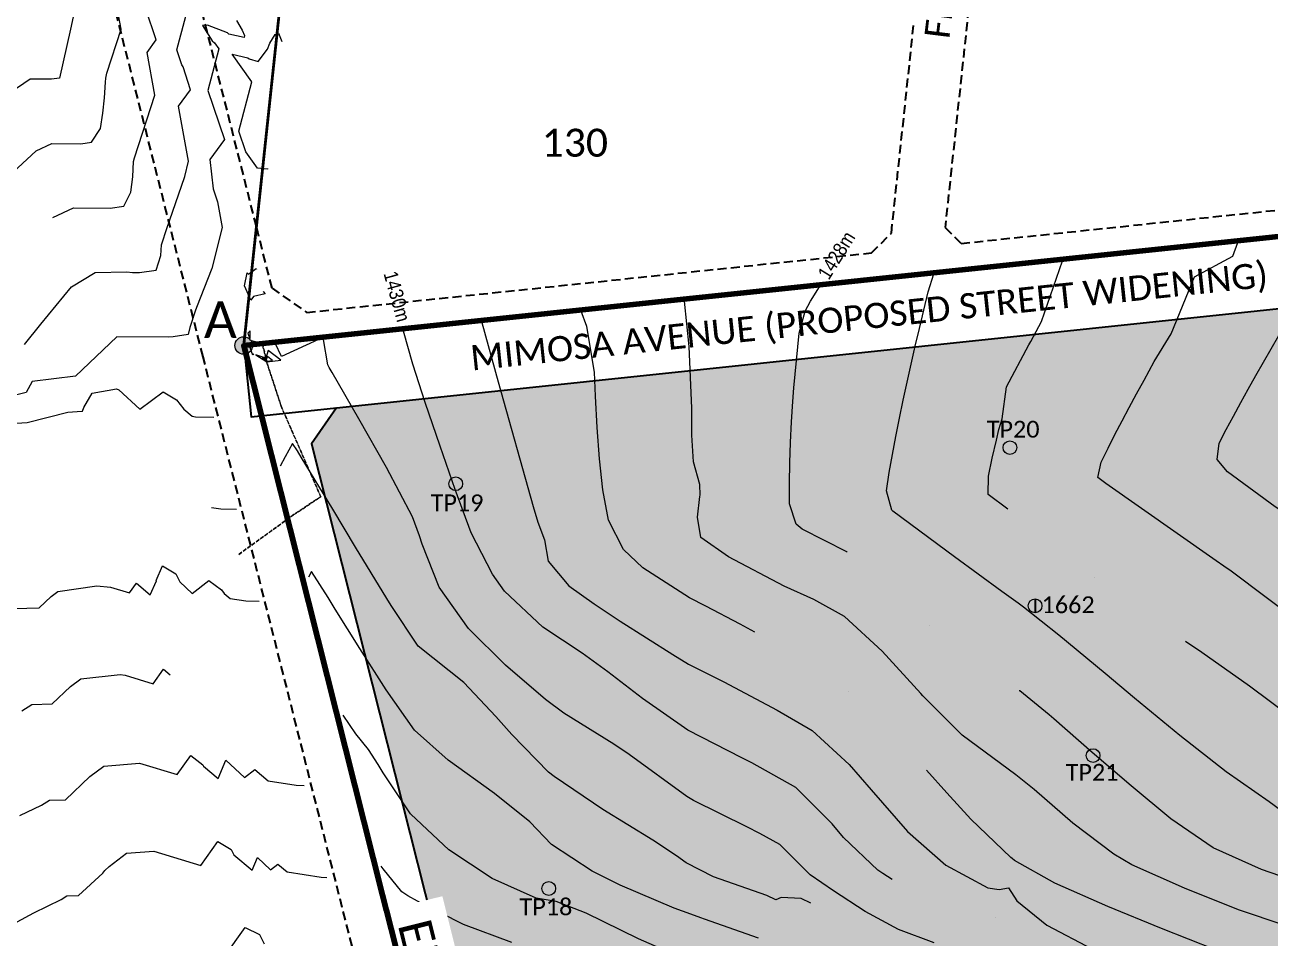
# Model space of a CAD drawing. Header units: metres. Extents: x 5688 to 19740, y -52 to 3406.
# Drawn here: x 7113.7 to 7558.7, y 2353.6 to 2679.9 of the extents above; entities that cross this region are included whole.
import ezdxf
from ezdxf.enums import TextEntityAlignment as Align

# ---------------------------------------------------------------- set-up
doc = ezdxf.new("R2010")
doc.units = ezdxf.units.M
doc.linetypes.add('HIDDEN', pattern=[9.525, 6.35, -3.175])
for name, color, linetype in [('AFSTANDE', 7, 'Continuous'), ('Contours', 7, 'Continuous'), ('DORP', 7, 'Continuous'), ('ERFNOMMER', 7, 'Continuous'), ('GEO', 140, 'Continuous'), ('LINES', 7, 'Continuous'), ('ONDERVERDELING', 7, 'Continuous'), ('SITE', 7, 'Continuous'), ('STRAATNAAM', 7, 'Continuous'), ('TP', 7, 'Continuous')]:
    doc.layers.add(name, color=color, linetype=linetype)
doc.layers.add('Sensitivity', color=7, linetype='Continuous', true_color=0xbd0f0f)
doc.layers.add('Sonering - Special', color=7, linetype='Continuous', true_color=0xdbb88a)
doc.styles.add('CALIBRII', font='calibri.ttf')
doc.styles.add('MM-STANDARD', font='', dxfattribs={"height": 1})
doc.styles.add('Text_Style_1', font='calibri.ttf')
doc.styles.get('MM-STANDARD').set_extended_font_data('MM-STANDARD')
doc.dimstyles.new('$DIM_Caddie', dxfattribs={"dimtxt": 7, "dimasz": 1, "dimexe": 0, "dimexo": 0, "dimgap": 0, "dimtad": 0, "dimtoh": 1, "dimtxsty": 'Text_Style_1', "dimblk": 'OBLIQUE', "dimcen": 0, "dimse1": 1, "dimse2": 1, "dimsd1": 1, "dimsd2": 1, "dimclrd": 253, "dimclre": 253, "dimclrt": 256, "dimadec": 0, "dimazin": 0, "dimtfac": 1, "dimtmove": 0, "dimatfit": 3, "dimldrblk": 'OBLIQUE', "dimfxl": 0, "dimtfillclr": 2, "dimlwd": -3, "dimlwe": -1, "dimarcsym": 0})

# ---------------------------------------------------------------- blocks, each defined once
blk = doc.blocks.new('CONTOURS-CG')
at = {"layer": 'Contours', "color": 253, "lineweight": 9, "true_color": 0xa1a3a5}
for points, elevation in [([(30928.85, 1383.44), (30934.59, 1390.76), (30945.57, 1404.03), (30954.1, 1409.24), (30954.1, 1409.24), (30965.4, 1409.41), (30967.38, 1409.18), (30969.84, 1409.16), (30975.8, 1409.98), (30977.54, 1415.23), (30977.81, 1419.09), (30977.97, 1419.82), (30979.52, 1424.6), (30986.14, 1443.47), (30987.42, 1448.93), (30983.79, 1468.67), (30983.79, 1468.67), (30988.08, 1474.49), (30988.08, 1474.49), (30985.49, 1482.65), (30985.08, 1483.37), (30983.27, 1488.73), (30986.4, 1500.81)], 1429.5), ([(30938.92, 1428.81), (30946.35, 1432.25), (30946.35, 1432.25), (30959.37, 1432.19), (30964.3, 1432.86), (30966.79, 1437.95), (30967.47, 1443.43), (30967.81, 1448.84), (30968.09, 1450.12), (30975.38, 1472.56), (30972.58, 1487.78), (30972.58, 1487.78), (30975.89, 1492.27), (30975.89, 1492.27), (30972.18, 1503.24)], 1429), ([(30918.23, 1439.03), (30932.94, 1452.68), (30938.61, 1455.27), (30948.89, 1455.21), (30952.79, 1455.75), (30955.92, 1460.69), (30956.83, 1466.12), (30957.39, 1471.63), (30957.74, 1477.18), (30957.82, 1478.6), (30958.22, 1480.43), (30963.34, 1496.19), (30961.37, 1506.89)], 1428.5), ([(30924.16, 1625.48), (30935.21, 1612.3), (30936.96, 1611.27), (30941.77, 1601.55), (30943.64, 1591.19), (30944.95, 1580.69), (30945.85, 1571.24), (30948.11, 1561.07), (30955.32, 1545.21), (30953.28, 1537.08), (30949.49, 1538.17), (30950.98, 1536.04), (30950.01, 1532.27), (30951.51, 1527.82), (30951.51, 1527.82), (30950.17, 1526), (30951.3, 1519.83), (30948.35, 1510.73), (30947.82, 1508.35), (30945.23, 1496.17), (30941.28, 1478.63), (30938.42, 1478.24), (30930.86, 1478.28), (30921.42, 1471.81)], 1428), ([(31004.61, 1499.21), (31006.6, 1495.76), (31007.45, 1493.9), (31007.26, 1493.16), (31001.88, 1494.34), (31001.38, 1494.84), (30994.15, 1497.56), (30992.36, 1497.42), (30995.89, 1491.95), (30996.69, 1491.24), (30998.21, 1489.07), (30994.36, 1474.22), (31000.27, 1456.72), (31000.27, 1456.72), (30995, 1449.56), (30996.19, 1439.04), (30997.78, 1434.47), (30999.46, 1425.29), (30995.77, 1410.67), (30990.26, 1396.64), (30989.75, 1395.4), (30987.84, 1389.52), (30987.31, 1387.1), (30981.87, 1386.24), (30980.31, 1386.14), (30961.84, 1386.23), (30947.01, 1372.18), (30931.58, 1370.25), (30931.58, 1370.25), (30929.38, 1366.32), (30925.11, 1365.26)], 1430), ([(31015.68, 1446.34), (31015.68, 1446.34), (31015.58, 1446.16), (31012.02, 1446.49), (31007.93, 1452.36), (31005.45, 1459.7), (31010.02, 1477.33), (31010.02, 1477.33), (31003.07, 1487.24), (31008.63, 1485.94), (31009.12, 1485.5), (31012.28, 1484.6), (31015.66, 1488.97), (31016.44, 1491.16), (31018.38, 1494.21), (31019.61, 1494.75), (31020.72, 1491.74)], 1430.5), ([(31378.42, 1323.64), (31375.78, 1325.52), (31358.69, 1338.03), (31355.02, 1342.33), (31355.68, 1348.18), (31358.25, 1353.05), (31360.84, 1357.89), (31363.47, 1362.73), (31366.13, 1367.54), (31368.83, 1372.34), (31371.54, 1377.13), (31374.28, 1381.9), (31377.04, 1386.67), (31379.82, 1391.42), (31385.88, 1401.76), (31396.62, 1419.28), (31398.59, 1420.99), (31405.7, 1421.4), (31405.7, 1421.4), (31407.92, 1424.87)], 1426), ([(31383.13, 1285.05), (31373.03, 1292.74), (31359.53, 1302.82), (31358.57, 1303.49), (31353.51, 1307.01), (31315.2, 1333.85), (31312.32, 1335.94), (31313.53, 1341.46), (31315.99, 1346.39), (31318.49, 1351.28), (31321.03, 1356.16), (31323.61, 1361.02), (31326.23, 1365.87), (31328.86, 1370.7), (31332.5, 1377.36), (31338.58, 1387.26), (31338.58, 1387.26), (31346.95, 1407.6), (31360.55, 1414.99), (31360.55, 1414.99), (31362.43, 1419.92)], 1426.5), ([(31014.14, 1402.36), (31014.14, 1402.36), (31014.77, 1401.63), (31010.61, 1400.64), (31009.64, 1399.32), (31007.44, 1404.44), (31008.36, 1409.1), (31008.82, 1408.56), (31011.63, 1410.66), (31011.65, 1410.37)], 1430), ([(31280.22, 1324.6), (31273.11, 1329.84), (31273.32, 1336.47), (31274.63, 1342.91), (31276.09, 1349.33), (31276.98, 1353.07), (31278.19, 1356.96), (31278.19, 1356.96), (31279.72, 1368.35), (31279.72, 1368.35), (31287.67, 1383.38), (31288.38, 1384.53), (31292.2, 1391.66), (31299.73, 1413.4)], 1427), ([(31379.84, 1215.37), (31373.61, 1220.02), (31358.23, 1230.81), (31358.23, 1230.81), (31341.68, 1243.78), (31325.47, 1257.16), (31315.01, 1265.88), (31298.38, 1279.65), (31285.78, 1289.6), (31283.85, 1291.03), (31278.09, 1295.23), (31261.18, 1307.66), (31239.08, 1323.95), (31238.72, 1324.24), (31236.85, 1331.21), (31237.84, 1337.71), (31239, 1344.18), (31240.22, 1350.64), (31241.51, 1357.1), (31242.85, 1363.54), (31244.23, 1369.97), (31245.66, 1376.4), (31247.13, 1382.82), (31248.62, 1389.23), (31251.71, 1402.27), (31253.7, 1408.67)], 1427.5), ([(31222.79, 1309.28), (31222.65, 1309.36), (31206.66, 1317.54), (31204.6, 1319.29), (31202.18, 1326.56), (31202.15, 1333.87), (31202.28, 1341.18), (31202.55, 1348.49), (31202.93, 1355.81), (31203.38, 1363.13), (31203.69, 1367.93), (31205.67, 1387.5), (31207.83, 1395.35), (31209.68, 1398.92), (31212.89, 1404.06)], 1428), ([(31379.35, 1175.88), (31362.64, 1181.54), (31343.38, 1189.21), (31324.46, 1197.62), (31318.06, 1201.39), (31303.44, 1212.44), (31289.58, 1224.43), (31288.44, 1225.43), (31283.11, 1229.75), (31263.87, 1243.91), (31263.87, 1243.91), (31249.85, 1257.94), (31249.1, 1258.79), (31235.32, 1273.94), (31221.79, 1286.29), (31221.79, 1286.29), (31210.82, 1292.33), (31200.24, 1297.09), (31180.34, 1307.58), (31170.54, 1314.5), (31169.33, 1321.79), (31170.19, 1329.11), (31170.26, 1329.61), (31170.19, 1333.47), (31167.81, 1341.53), (31167.28, 1351.12), (31167.29, 1360.71), (31166.36, 1382.77), (31164.66, 1399), (31163.86, 1399.3)], 1428.5), ([(31189.84, 1280.69), (31184.6, 1283.5), (31172.33, 1289.98), (31166.39, 1292.98), (31149.78, 1303.64), (31142.83, 1310.24), (31137.51, 1320.65), (31135.52, 1331.6), (31134.26, 1342.68), (31133.39, 1353.81), (31132.8, 1364.99), (31132.44, 1373.54), (31129.75, 1389.96), (31127.69, 1395.38)], 1429), ([(31009.44, 1388.31), (31008.59, 1387.55), (31009.3, 1385.45), (31009.44, 1386.09), (31009.48, 1388.18), (31009.44, 1388.31)], 1430.5), ([(31092.19, 1391.34), (31098.1, 1370.16), (31110.56, 1325.54), (31112.27, 1320.01), (31114.67, 1313.72), (31114.67, 1313.69), (31115.93, 1306.05), (31123.3, 1297.28), (31132.39, 1290.85), (31141.64, 1284.64), (31151.03, 1278.62), (31160.51, 1272.74), (31166.09, 1269.31), (31178.75, 1262.92), (31197.74, 1252.82), (31210.25, 1245.58), (31223.51, 1233.38), (31231.37, 1224.31), (31244.38, 1209.42), (31258.06, 1197.42), (31258.06, 1197.42), (31273.01, 1189.37), (31277.09, 1188.74), (31280.38, 1189.35), (31283.38, 1184.66), (31294.17, 1175.99), (31310.48, 1167.4)], 1429.5), ([(31034.61, 1385.49), (31034.38, 1385.44), (31034.37, 1385.44), (31033.86, 1385.28), (31020.63, 1379.21), (31018.4, 1383.89), (31013.86, 1383.86), (31009.92, 1384.74), (31009.59, 1382.45), (31009.31, 1382.46), (31010.03, 1380.37), (31010.12, 1380.25), (31010.73, 1379.87), (31010.29, 1379.95), (31010.16, 1379.72)], 1430.5), ([(31253.87, 1169.73), (31241.17, 1174.46), (31229.27, 1180.91), (31217.85, 1188.22), (31209.54, 1193.95), (31198.7, 1204.86), (31191.57, 1208.79), (31186.95, 1211.12), (31167.86, 1220.53), (31165.51, 1221.95), (31165.49, 1221.96), (31144.92, 1237.03), (31139.43, 1240.63), (31121.58, 1251.71), (31115.04, 1256.59), (31115.03, 1256.6), (31100.74, 1268.87), (31087.41, 1282.06), (31076.95, 1296.81), (31070.91, 1312.13), (31069.99, 1315.14), (31067.43, 1321.86), (31058.19, 1339.58), (31048.3, 1356.93), (31038.73, 1373.43), (31037.72, 1375.24), (31037.18, 1376.21), (31035.66, 1385.21)], 1430.5), ([(31238.81, 1192.32), (31235.48, 1194.51), (31233.8, 1195.68), (31221.53, 1207.37), (31217.43, 1212.17), (31204.48, 1225.22), (31188.74, 1233.96), (31185.16, 1235.85), (31165.81, 1245.62), (31165.79, 1245.64), (31149.68, 1256.98), (31137.22, 1266.56), (31128.11, 1273.24), (31114.02, 1282.46), (31114, 1282.47), (31100.28, 1295.29), (31096.02, 1301.46), (31088.41, 1316.18), (31082.72, 1331.63), (31077.29, 1347.18), (31072.03, 1362.8), (31067.55, 1376.39), (31064.24, 1388.24)], 1430), ([(31015.01, 1378.63), (31011.5, 1379.83), (31015.43, 1377.29), (31020.36, 1377.88), (31015.92, 1381.27), (31015.91, 1381.27), (31015.01, 1378.63)], 1430.5), ([(31015.21, 1378.12), (31013.77, 1378.62), (31015.38, 1377.57), (31017.42, 1377.81), (31015.58, 1379.21), (31015.21, 1378.12)], 1430), ([(30923.92, 1355.22), (30929.76, 1355.65), (30944.3, 1359.27), (30949.31, 1359.68), (30949.39, 1359.65), (30949.43, 1359.7), (30949.49, 1359.64), (30950.02, 1360.92), (30952.93, 1366.12), (30961.69, 1367.6), (30962.55, 1367.32), (30970.05, 1360.36), (30978.3, 1366.61), (30983.08, 1363.76), (30985.74, 1360.36), (30988.75, 1357.83), (30989.96, 1357.64), (30996.5, 1357.48)], 1430.5), ([(31209.79, 1183.92), (31206.31, 1185.48), (31199.17, 1185.88), (31199.17, 1185.88), (31197.32, 1185.07), (31197.32, 1185.07), (31194.1, 1186.61), (31175.03, 1193.32), (31175.03, 1193.32), (31165.19, 1198.29), (31161.74, 1200.82), (31153.34, 1206.32), (31135.42, 1217.29), (31118.05, 1229.07), (31116.07, 1230.72), (31116.06, 1230.73), (31102.91, 1244.08), (31097.25, 1250.6), (31085.8, 1262.69), (31069.47, 1275.64), (31069.47, 1275.65), (31059.8, 1290.27), (31058.27, 1292.7), (31047.06, 1311.03), (31038.96, 1324.6), (31027.7, 1343.26), (31026.33, 1345.47), (31024.63, 1348.12), (31021.98, 1343.3), (31020.2, 1340.02)], 1431), ([(30995.68, 1325.25), (30998.94, 1324.74), (31004.57, 1324.6)], 1431), ([(30925.2, 1289.1), (30934.04, 1289.39), (30934.04, 1289.39), (30938.29, 1293.42), (30940.71, 1295.24), (30954.71, 1297.26), (30959.59, 1296.8), (30966.35, 1294.72), (30968.82, 1298.18), (30973.76, 1294.03), (30975.92, 1299.09), (30975.91, 1299.15), (30978.12, 1304.4), (30982.94, 1301.51), (30984.26, 1298.7), (30988.73, 1294.55), (30994.73, 1299.1), (30999.17, 1295.84), (31000.14, 1294.55), (31002.33, 1292.71), (31007.92, 1291.84), (31012.64, 1291.72)], 1431.5), ([(31191.15, 1171.35), (31171.84, 1178.16), (31170.44, 1178.63), (31166.89, 1179.88), (31161.01, 1182.07), (31141.62, 1190.3), (31131.69, 1195.29), (31117.09, 1204.85), (31109.41, 1212.96), (31096.71, 1223.05), (31080.17, 1235.01), (31068.13, 1245.73), (31068.13, 1245.73), (31058.09, 1260.12), (31048.64, 1274.89), (31039.81, 1288.86), (31037.27, 1293.05), (31031.34, 1302.34), (31030.24, 1300.33)], 1431.5), ([(31390.01, 1243.93), (31366.57, 1261.42), (31349.47, 1273.41), (31343.73, 1277.35)], 1427), ([(30927.82, 1252.62), (30931.44, 1254.88), (30938.73, 1255.11), (30938.73, 1255.11), (30945.21, 1261.27), (30948.91, 1264.05), (30962.96, 1265.54), (30964.73, 1265.36), (30974.83, 1262.26), (30978.52, 1267.42), (30980.83, 1265.48)], 1432), ([(31377.4, 1193.68), (31370.9, 1195.88), (31353.53, 1203.61), (31338.4, 1214.04), (31324.3, 1225.73), (31310.39, 1237.66), (31296.58, 1249.72), (31294.99, 1251.12), (31284.45, 1259.68), (31284.3, 1259.79)], 1428), ([(31200.86, 1149.36), (31197.58, 1150.58), (31190.3, 1155.07), (31188.19, 1156.08), (31169.09, 1162.8), (31155.85, 1167.74), (31148.27, 1171.16), (31129.51, 1180.3), (31118.84, 1184.43), (31118.83, 1184.43), (31111.69, 1185.62), (31095.92, 1192.69), (31080.41, 1202.91), (31066.91, 1215.68), (31066.78, 1215.82), (31057.01, 1230.38), (31055.24, 1233.39), (31051.74, 1238.73), (31047.16, 1244.41), (31042.67, 1251.09)], 1432), ([(30927.08, 1215.14), (30934.84, 1218.87), (30934.84, 1218.88), (30937.69, 1220.65), (30943.41, 1220.84), (30943.41, 1220.84), (30952.14, 1229.12), (30957.11, 1232.86), (30969.87, 1233.92), (30983.3, 1229.79), (30988.22, 1236.66), (30992.58, 1233.31), (30992.82, 1232.8), (30998.04, 1228.41), (31000.77, 1234.91), (31007.4, 1228.74), (31011.16, 1231.59), (31015.92, 1227.59), (31025.88, 1226.04), (31028.77, 1225.96)], 1432.5), ([(31381.29, 1158.08), (31360.68, 1164.91), (31354.38, 1167.2), (31335.09, 1174.8), (31315.92, 1182.65), (31296.96, 1190.98), (31282.59, 1199.17), (31281.77, 1199.83), (31281.32, 1200.16), (31266.93, 1213.83), (31258.4, 1223.25), (31251.08, 1231.41)], 1429), ([(30920.27, 1173.93), (30932.12, 1180.45), (30941.86, 1185.14), (30941.86, 1185.14), (30943.93, 1186.43), (30948.1, 1186.56), (30948.1, 1186.56), (30956.75, 1194.6), (30957.57, 1195.56), (30959.06, 1196.97), (30965.31, 1201.68), (30975.02, 1202.47), (30991.78, 1197.33), (30997.91, 1205.91), (31002.7, 1203.05), (31003.66, 1201.08), (31010.18, 1195.61), (31012.09, 1200.16), (31016.74, 1195.83), (31019.37, 1197.83), (31022.71, 1195.03), (31034.86, 1193.13), (31036.84, 1193.08)], 1433), ([(31102.97, 1169.81), (31085.7, 1176.26), (31069.27, 1184.6), (31065.75, 1186.5), (31063.62, 1187.86), (31056.95, 1196.14), (31056.28, 1197.13)], 1432.5), ([(31000.26, 1164.87), (31007.61, 1175.15), (31012.75, 1172.72), (31014.5, 1169.37)], 1433.5)]:
    blk.add_lwpolyline(points, dxfattribs=dict(at, elevation=elevation))
at = {"layer": 'Contours', "color": 253, "lineweight": 0, "true_color": 0xa1a3a5}
for points, elevation in [([(31311.3, 1300.07), (31311.3, 1300.07)], 1427), ([(31252.28, 1283.09), (31252.28, 1283.09)], 1428), ([(31223.33, 1259.65), (31223.33, 1259.65)], 1429), ([(31275.66, 1178.74), (31275.66, 1178.74)], 1430)]:
    blk.add_lwpolyline(points, dxfattribs=dict(at, elevation=elevation))
at = {"layer": 'Contours', "color": 253, "true_color": 0xa1a3a5, "style": 'MM-STANDARD', "width": 0.9}
for s, rotation, p in [('1428m', 58.0729, (31218.94, 1415.36, 1427.88)), ('1430m', 285.6033, (31061.94, 1400.64, 1430.16))]:
    blk.add_text(s, height=5, rotation=rotation, dxfattribs=at).set_placement(p, align=Align.MIDDLE)
blk = doc.blocks.new('SENSITIWITEIT')
at = {"layer": 'Sensitivity', "linetype": 'HIDDEN', "lineweight": 20, "ltscale": 0.2}
for points in [[(34066.82, 1151.07), (32886.04, 1026.94), (32887.93, 1019.4), (32892.8, 1004.44), (32906.97, 972.11), (32897.34, 965.7), (32877.65, 951.48)], [(32877.65, 951.48), (32897.34, 965.7), (32906.97, 972.11), (32892.8, 1004.44), (32887.93, 1019.4), (32886.04, 1026.94), (32879.3, 1026.23), (32881.47, 1046.44)]]:
    blk.add_lwpolyline(points, dxfattribs=at)
blk = doc.blocks.new('Boreholes')
at = {"layer": 'TP', "color": 9, "linetype": 'Continuous', "ltscale": 0.08}
blk.add_line((35800.84, 1496.24), (35800.84, 1491.33), dxfattribs=at)
at = {"layer": 'TP', "color": 9, "lineweight": 18}
for centre in [(35791.86, 1550.3), (35593.83, 1537.39), (35800.84, 1493.78), (35821.59, 1440.27), (35627.06, 1392.79)]:
    blk.add_ellipse(centre, major_axis=(0, 2.45), ratio=1, dxfattribs=at)
at = {"layer": 'TP', "color": 9, "style": 'CALIBRII'}
for s, p in [('TP20', (35783.58, 1553.89)), ('TP19', (35584.87, 1527.58)), ('1662', (35803.18, 1491.17)), ('TP21', (35811.8, 1431.31)), ('TP18', (35616.62, 1383.24))]:
    blk.add_text(s, height=6, dxfattribs=at).set_placement(p)
blk = doc.blocks.new('*D145')
at = {"layer": 'Defpoints', "color": 0, "linetype": 'Continuous', "ltscale": 0.1, "transparency": 16777216}
for p in [(9107.24, 2767.14), (9107.31, 2766.4), (7193.96, 2585.63)]:
    blk.add_point(p, dxfattribs=at)
at = {"color": 251, "linetype": 'Continuous', "ltscale": 0.1, "true_color": 0x4e4f50, "transparency": 16777216, "insert": (8144.27, 2675.04), "char_height": 8, "attachment_point": 5, "rotation": 5.4194, "style": 'Text_Style_1', "bg_fill": 1, "box_fill_scale": 1.1, "bg_fill_color": 7, "bg_fill_true_color": 16777215, "bg_fill_transparency": 0}
blk.add_mtext('1921,88m', dxfattribs=at)
blk = doc.blocks.new('_Oblique')
at = {"color": 0, "linetype": 'ByBlock', "lineweight": -2}
blk.add_line((-0.5, -0.5), (0.5, 0.5), dxfattribs=at)
blk = doc.blocks.new('*D152')
at = {"layer": 'Defpoints', "color": 0, "linetype": 'Continuous', "ltscale": 0.1, "transparency": 16777216}
for p in [(7193.96, 2585.63), (7181.11, 2582.52), (7363.74, 1884.61)]:
    blk.add_point(p, dxfattribs=at)
at = {"color": 251, "linetype": 'Continuous', "ltscale": 0.1, "true_color": 0x4e4f50, "transparency": 16777216, "insert": (7263.74, 2241.34), "char_height": 8, "attachment_point": 5, "rotation": 283.6146, "style": 'Text_Style_1', "bg_fill": 1, "box_fill_scale": 1.1, "bg_fill_color": 7, "bg_fill_true_color": 16777215, "bg_fill_transparency": 0}
blk.add_mtext('721,28m', dxfattribs=at)
blk = doc.blocks.new('GEOTECH')
at = {"layer": 'GEO', "linetype": 'Continuous', "lineweight": 15, "ltscale": 0.1}
blk.add_lwpolyline([(7191.84, 2565.25), (7368.33, 1863.63)], dxfattribs=at)
blk = doc.blocks.new('*D207')
at = {"layer": 'Defpoints', "color": 0, "linetype": 'Continuous', "ltscale": 0.1, "transparency": 16777216}
for p in [(8512.2, 2678.74), (7225.08, 2543.11), (7225.72, 2536.99)]:
    blk.add_point(p, dxfattribs=at)
at = {"layer": 'AFSTANDE', "color": 251, "linetype": 'Continuous', "ltscale": 0.1, "true_color": 0x4e4f50, "transparency": 16777216, "insert": (7868.93, 2604.78), "char_height": 7, "attachment_point": 5, "rotation": 6.0157, "style": 'Text_Style_1'}
blk.add_mtext('1294,25m', dxfattribs=at)
blk = doc.blocks.new('*D208')
at = {"layer": 'Defpoints', "color": 0, "linetype": 'Continuous', "ltscale": 0.1, "transparency": 16777216}
for p in [(7216.08, 2530.21), (7372.96, 1909.75), (7378.13, 1911.05)]:
    blk.add_point(p, dxfattribs=at)
at = {"layer": 'AFSTANDE', "color": 251, "linetype": 'Continuous', "ltscale": 0.1, "true_color": 0x4e4f50, "transparency": 16777216, "insert": (7291.94, 2251.95), "char_height": 7, "attachment_point": 5, "rotation": 284.1888, "style": 'Text_Style_1'}
blk.add_mtext('639,99m', dxfattribs=at)

msp = doc.modelspace()

# ---------------------------------------------------------------- hatches: boundary and pattern name
at = {"linetype": 'Continuous', "lineweight": 9, "true_color": 0xffffff}
h = msp.add_hatch(color=7, dxfattribs=at)
h.dxf.hatch_style = 1
edge = h.paths.add_edge_path()
edge.add_arc((7191.926, 2565.303), 3.133, 0, 180)
edge.add_arc((7191.926, 2565.303), 3.133, 180, 360)
at = {"layer": 'Sonering - Special', "linetype": 'Continuous', "ltscale": 0.1}
h = msp.add_hatch(color=256, dxfattribs=at)
h.dxf.hatch_style = 1
h.paths.add_polyline_path([(8867.437, 2342.161), (8877.574, 2364.344), (8886.388, 2387.268), (8890.831, 2400.485), (8896.413, 2414.272), (8902.818, 2427.696), (8910.022, 2440.709), (8917.998, 2453.263), (8926.1, 2464.458), (8929.853, 2470.316), (8933.205, 2476.351), (8936.173, 2482.584), (8938.745, 2488.991), (8940.911, 2495.547), (8942.661, 2502.225), (8943.99, 2508.999), (8944.892, 2515.844), (8945.363, 2522.731), (8945.403, 2529.635), (8945.009, 2536.528), (8944.185, 2543.382), (8942.933, 2550.171), (8941.258, 2556.869), (8939.167, 2563.448), (8936.668, 2569.884), (8933.771, 2576.15), (8930.487, 2582.223), (8926.829, 2588.078), (8922.812, 2593.692), (8918.45, 2599.044), (8913.762, 2604.112), (8908.766, 2608.876), (8903.482, 2613.318), (8897.929, 2617.421), (8892.13, 2621.168), (8886.109, 2624.544), (8879.887, 2627.536), (8873.49, 2630.133), (8866.943, 2632.324), (8860.272, 2634.1), (8853.503, 2635.455), (8846.662, 2636.384), (8839.776, 2636.882), (8832.873, 2636.948), (8825.979, 2636.582), (8819.121, 2635.784), (8812.596, 2634.607), (8673.098, 2595.782, -0.2011278), (8565.697, 2609.333), (8559.098, 2613.715), (8552.781, 2618.5), (8546.772, 2623.667), (8541.096, 2629.198), (8535.774, 2635.069), (8530.826, 2641.26), (8522.928, 2652.507), (8520.971, 2671.623), (8512.199, 2678.744), (7225.077, 2543.105), (7216.085, 2530.214), (7372.958, 1909.747), (7391.201, 1898.865), (7396.102, 1879.475), (7754.762, 1822.518), (8702.487, 1915.536), (8698.604, 1929.341), (8707.273, 1942.028), (8705.558, 1960.875), (8705.117, 1975.503), (8705.562, 1990.131), (8706.891, 2004.705), (8709.101, 2019.171), (8712.182, 2033.478), (8716.124, 2047.571), (8720.912, 2061.401), (8726.238, 2074.217), (8784.771, 2191.696), (8775.296, 2215.179), (8789.36, 2243.84), (8813.662, 2248.701), (8842.74, 2299.176), (8855.954, 2320.642)])

# ---------------------------------------------------------------- linework, layer by layer
at = {"color": 7, "linetype": 'Continuous', "lineweight": 9}
msp.add_circle((7191.926, 2565.303), 3.133, dxfattribs=at)
at = {"layer": 'LINES', "color": 251, "linetype": 'HIDDEN', "ltscale": 0.5, "true_color": 0x636466}
for p, q in [((7463.617, 2803.961), (7442.568, 2607.496)), ((7423.355, 2605.469), (7431.442, 2680.985)), ((7448.267, 2601.784), (7681.836, 2626.402)), ((7202.035, 2585.783), (7196.465, 2607.816)), ((7416.284, 2598.412), (7423.355, 2605.469)), ((7442.568, 2607.496), (7448.267, 2601.784)), ((7214.431, 2577.137), (7416.284, 2598.412)), ((7202.035, 2585.783), (7214.431, 2577.137))]:
    msp.add_line(p, q, dxfattribs=at)
for points in [[(7196.465, 2607.816), (7171.623, 2706.072, 0.1371772), (6987.819, 3013.871), (6905.857, 3083.306)], [(6933.934, 1536.843), (6986.449, 1570.245, -0.4415082), (7150.477, 1525.725), (7219.716, 1390.832), (7252.609, 1378.848), (7467.505, 1413.939), (7474.923, 1425.245), (7455.69, 1501.316), (7434.552, 1513.528), (7427.193, 1542.636), (7432.575, 1551.951), (7177.389, 2561.265), (7142.691, 2698.503, 0.1367315), (6967.854, 2991.59), (6886.583, 3060.439)]]:
    msp.add_lwpolyline(points, format="xyb", dxfattribs=at)
at = {"layer": 'ONDERVERDELING', "linetype": 'Continuous', "ltscale": 0.08}
for points in [[(7191.925, 2565.303), (7194.602, 2539.894), (9111.871, 2741.938)], [(7225.077, 2543.105), (7216.085, 2530.214), (7372.958, 1909.747), (7391.201, 1898.865), (7396.102, 1879.475)]]:
    msp.add_lwpolyline(points, dxfattribs=at)
at = {"layer": 'SITE', "color": 251, "linetype": 'HIDDEN', "ltscale": 0.5, "true_color": 0x636466, "const_width": 1}
msp.add_lwpolyline([(6784.004, 2963.686), (7258.675, 3190.481), (7191.925, 2565.303), (7284.521, 2199), (7363.739, 1884.614), (7754.762, 1822.518), (8737.631, 1918.897), (8922.328, 1937.1), (8838.095, 1737.26), (8800.371, 1699.993), (8778.82, 1692.551), (8766.618, 1670.73), (8772.101, 1649.437), (8761.914, 1612.824), (8530.153, 1574.947), (8515.751, 1256.764), (8244.292, 1269.046), (7913.848, 1215.042), (7872.637, 1467.487), (7207.92, 1358.849), (7024.666, 1328.899)], dxfattribs=at)

# ---------------------------------------------------------------- block references
at = {"layer": 'Contours', "color": 215, "linetype": 'Continuous', "true_color": 0xa953a0}
msp.add_blockref('CONTOURS-CG', (-23815.222, 1182.208), dxfattribs=at)
at = {"layer": 'Sensitivity', "linetype": 'Continuous'}
msp.add_blockref('SENSITIWITEIT', (-25687.516, 1539.189), dxfattribs=at)

# ---------------------------------------------------------------- texts
at = {"layer": 'DORP', "linetype": 'Continuous', "style": 'CALIBRII'}
msp.add_text('A', height=13, rotation=360, dxfattribs=at).set_placement((7183.574, 2574.554), align=Align.MIDDLE_CENTER)
at = {"layer": 'ERFNOMMER', "color": 251, "linetype": 'Continuous', "true_color": 0x636466, "style": 'CALIBRII'}
msp.add_text('130', height=10, dxfattribs=at).set_placement((7310.246, 2637.777), align=Align.MIDDLE_CENTER)
at = {"layer": 'STRAATNAAM', "color": 251, "linetype": 'Continuous', "true_color": 0x636466, "style": 'CALIBRII'}
msp.add_text('FIFTH AVENUE', height=9, rotation=83, dxfattribs=at).set_placement((7444.616, 2716.378), align=Align.MIDDLE_CENTER)
at = {"layer": 'STRAATNAAM', "linetype": 'Continuous', "style": 'CALIBRII'}
msp.add_text('MIMOSA AVENUE (PROPOSED STREET WIDENING)', height=9, rotation=6, dxfattribs=at).set_placement((7415.381, 2575.797), align=Align.MIDDLE_CENTER)

# ---------------------------------------------------------------- dimensions: what is measured, and where the dimension line sits
at = {"color": 1, "linetype": 'Continuous', "ltscale": 0.1}
dim = msp.add_linear_dim(base=(9107.313, 2766.402), p1=(7193.957, 2585.628), p2=(9107.242, 2767.141), angle=5.41943, dimstyle='$DIM_Caddie', override={"dimtxt": 8, "dimpost": '<>m', "dimtfill": 2, "dimtfillclr": 7}, dxfattribs=at)
dim.commit()
dim.dimension.update_dxf_attribs({"geometry": '*D145', "text_midpoint": (8144.268, 2675.038), "dimtype": 161})
at = {"layer": 'AFSTANDE', "color": 5, "linetype": 'Continuous', "ltscale": 0.1}
dim = msp.add_linear_dim(base=(7225.721, 2536.993), p1=(8512.199, 2678.744), p2=(7225.077, 2543.105), angle=186.01569, dimstyle='$DIM_Caddie', override={"dimpost": '<>m'}, dxfattribs=at)
dim.commit()
dim.dimension.update_dxf_attribs({"geometry": '*D207', "text_midpoint": (7868.934, 2604.776), "dimtype": 161})

# ---------------------------------------------------------------- next in the draw order: texts
at = {"layer": 'ERFNOMMER', "linetype": 'Continuous', "insert": (7258.838, 2335.042, 1414.5), "char_height": 12, "width": 51.08308, "attachment_point": 5, "rotation": 284, "style": 'CALIBRII', "bg_fill": 2}
msp.add_mtext('ERF 10', dxfattribs=at)

# ---------------------------------------------------------------- next in the draw order: linework, layer by layer
at = {"linetype": 'Continuous', "lineweight": 100, "ltscale": 0.1}
msp.add_lwpolyline([(8966.187, 2041.155), (8975.998, 2120.487), (8967.446, 2140.782), (8976.29, 2164.165), (8996.487, 2174.665), (9031.535, 2221.425), (9059.81, 2316.848), (9089.624, 2451.353), (9109.998, 2587.669), (9119.878, 2705.308), (9107.958, 2759.84), (9107.242, 2767.141), (8882.291, 2743.449), (7191.925, 2565.303), (7363.739, 1884.614), (7754.762, 1822.518), (8922.333, 1937.114)], close=True, dxfattribs=at)

# ---------------------------------------------------------------- next in the draw order: block references
at = {"color": 5, "linetype": 'Continuous'}
msp.add_blockref('GEOTECH', (0, 0), dxfattribs=at)
at = {"layer": 'TP', "color": 1, "linetype": 'Continuous'}
msp.add_blockref('Boreholes', (-28326.146, 978.523), dxfattribs=at)

# ---------------------------------------------------------------- next in the draw order: dimensions: what is measured, and where the dimension line sits
at = {"color": 1, "linetype": 'Continuous', "ltscale": 0.1}
dim = msp.add_linear_dim(base=(7181.11, 2582.516), p1=(7363.739, 1884.614), p2=(7193.957, 2585.628), angle=103.61455, dimstyle='$DIM_Caddie', override={"dimtxt": 8, "dimdsep": 44, "dimpost": '<>m', "dimclrt": 251, "dimtfill": 2, "dimtfillclr": 7}, dxfattribs=at)
dim.commit()
dim.dimension.update_dxf_attribs({"geometry": '*D152', "text_midpoint": (7263.742, 2241.338), "dimtype": 161})
at = {"layer": 'AFSTANDE', "color": 5, "linetype": 'Continuous', "ltscale": 0.1}
dim = msp.add_linear_dim(base=(7378.132, 1911.055), p1=(7216.085, 2530.214), p2=(7372.958, 1909.747), angle=284.18879, dimstyle='$DIM_Caddie', override={"dimpost": '<>m'}, dxfattribs=at)
dim.commit()
dim.dimension.update_dxf_attribs({"geometry": '*D208', "text_midpoint": (7291.943, 2251.952), "dimtype": 161})

doc.saveas('drawing.dxf')
